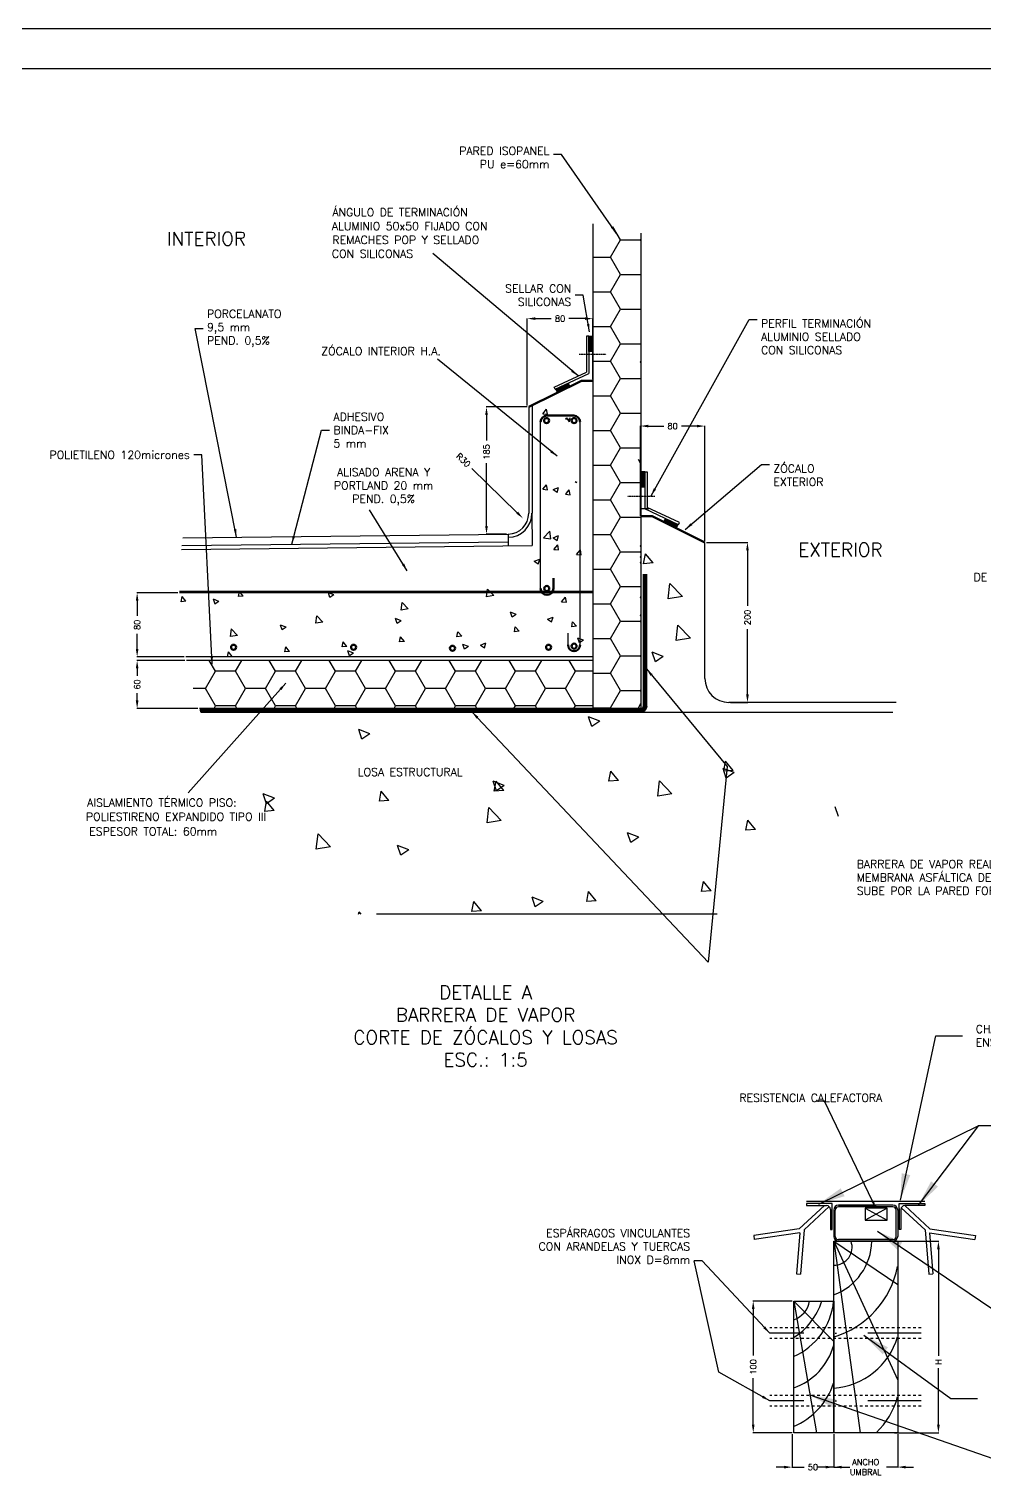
# Model space of a CAD drawing. Extents: x 20 to 15395, y -28849 to -19999.
# Drawn here: x 7285 to 10867, y -25423 to -19999 of the extents above; entities that cross this region are included whole.
import ezdxf
from ezdxf.enums import TextEntityAlignment as Align

# ---------------------------------------------------------------- set-up
doc = ezdxf.new("R2010")
doc.units = 0
doc.header["$LTSCALE"] = 0.1
doc.header["$MEASUREMENT"] = 0
doc.header["$PDMODE"] = 33
for name, pattern in [('CEN2', [32, 16, -8, 0, -8]), ('CEN40 - . -', [4400, 2000, -1200, 0, -1200]), ('PUN50', [200, 100, -100])]:
    doc.linetypes.add(name, pattern=pattern)
doc.layers.get('DEFPOINTS').update_dxf_attribs({"linetype": 'CONTINUOUS'})
for name, color, linetype in [('03', 7, 'CONTINUOUS'), ('a construir', 252, 'CONTINUOUS'), ('EQ', 8, 'CONTINUOUS'), ('FI', 2, 'CONTINUOUS'), ('GR', 9, 'CONTINUOUS'), ('ISO-2', 24, 'CONTINUOUS'), ('ISO-FI', 140, 'CONTINUOUS'), ('MA', 15, 'CONTINUOUS'), ('madera', 12, 'CONTINUOUS'), ('ME', 7, 'CONTINUOUS'), ('MF', 8, 'CONTINUOUS'), ('TX', 13, 'CONTINUOUS')]:
    doc.layers.add(name, color=color, linetype=linetype)
doc.layers.add('2.0', color=7, linetype='CONTINUOUS', lineweight=200)
doc.styles.add('ROMANS', font='romans')
doc.styles.get("Standard").update_dxf_attribs({"font": 'ITALIC'})
doc.dimstyles.new('FABI', dxfattribs={"dimtxt": 100, "dimasz": 100, "dimexe": 10, "dimexo": 50, "dimgap": 50, "dimtad": 0, "dimtih": 1, "dimtoh": 1, "dimdec": 0, "dimzin": 0, "dimdsep": 46, "dimtxsty": 'ROMANS', "dimcen": 0.9, "dimclrd": 256, "dimclrt": 256, "dimadec": 4, "dimazin": 0, "dimtfac": 1, "dimtdec": 0, "dimtofl": 0, "dimtmove": 2, "dimatfit": 3, "dimfxl": 1, "dimtolj": 1, "dimtzin": 0, "dimlwd": -1, "dimarcsym": 0})
doc.dimstyles.new('RPM 1-15', dxfattribs={"dimscale": 15, "dimtxt": 1.5, "dimasz": 2, "dimexe": 0.0625, "dimexo": 0.38, "dimgap": 1, "dimtad": 0, "dimdec": 0, "dimtxsty": 'ROMANS', "dimcen": 2.5, "dimclrd": 256, "dimclre": 256, "dimclrt": 256, "dimazin": 0, "dimtfac": 1, "dimtdec": 0, "dimtmove": 0, "dimatfit": 1, "dimfxl": 1, "dimtolj": 1, "dimlwd": -1, "dimlwe": -1, "dimarcsym": 0})
doc.dimstyles.new('RPM 1-50', dxfattribs={"dimscale": 50, "dimtxt": 1.5, "dimasz": 2, "dimexe": 0.0625, "dimexo": 0.38, "dimgap": 1, "dimtad": 0, "dimdec": 0, "dimtxsty": 'ROMANS', "dimcen": 2.5, "dimclrd": 256, "dimclre": 256, "dimclrt": 256, "dimazin": 0, "dimtfac": 1, "dimtdec": 0, "dimtmove": 0, "dimatfit": 1, "dimfxl": 1, "dimtolj": 1, "dimlwd": -1, "dimlwe": -1, "dimarcsym": 0})
doc.dimstyles.get("Standard").update_dxf_attribs({"dimtxt": 0.18, "dimasz": 0.18, "dimexe": 0.18, "dimexo": 0.0625, "dimgap": 0.09, "dimtad": 0, "dimtih": 1, "dimtoh": 1, "dimdec": 4, "dimzin": 0, "dimdsep": 46, "dimtxsty": 'Standard', "dimcen": 0.09, "dimadec": 0, "dimazin": 0, "dimtfac": 1, "dimtdec": 4, "dimtofl": 0, "dimtmove": 0, "dimatfit": 3, "dimfxl": 1, "dimtolj": 1, "dimtzin": 0, "dimarcsym": 0})

# ---------------------------------------------------------------- blocks, each defined once
blk = doc.blocks.new('*D412')
at = {"layer": 'DEFPOINTS', "color": 0, "transparency": 16777216}
for p in [(10524.7, -24543.1), (10524.7, -25260.8), (10695.5, -25260.8)]:
    blk.add_point(p, dxfattribs=at)
at = {"layer": 'TX', "transparency": 16777216}
for p, q in [((10530.4, -24543.1), (10696.5, -24543.1)), ((10695.5, -24573.1), (10695.5, -24973.2)), ((10695.5, -25230.8), (10695.5, -25018.2)), ((10530.4, -25260.8), (10696.5, -25260.8))]:
    blk.add_line(p, q, dxfattribs=at)
for points in [[(10690.5, -24573.1), (10700.5, -24573.1), (10695.5, -24543.1)], [(10690.5, -25230.8), (10700.5, -25230.8), (10695.5, -25260.8)]]:
    blk.add_solid(points, dxfattribs=at)
at = {"layer": 'TX', "transparency": 16777216, "insert": (10695.5, -24995.7), "char_height": 22.5, "attachment_point": 5, "rotation": 90, "style": 'ROMANS'}
blk.add_mtext('\\A1;H', dxfattribs=at)
blk = doc.blocks.new('*D413')
at = {"layer": 'DEFPOINTS', "color": 0, "transparency": 16777216}
for p in [(10152.7, -24767.5), (10001, -25260.8), (10152.7, -25260.8)]:
    blk.add_point(p, dxfattribs=at)
at = {"layer": 'TX', "transparency": 16777216}
for p, q in [((10147, -24767.5), (10000.1, -24767.5)), ((10001, -24797.5), (10001, -24971.8)), ((10001, -25230.8), (10001, -25056.5)), ((10147, -25260.8), (10000.1, -25260.8))]:
    blk.add_line(p, q, dxfattribs=at)
for points in [[(9996, -24797.5), (10006, -24797.5), (10001, -24767.5)], [(9996, -25230.8), (10006, -25230.8), (10001, -25260.8)]]:
    blk.add_solid(points, dxfattribs=at)
at = {"layer": 'TX', "transparency": 16777216, "insert": (10001, -25014.2), "char_height": 22.5, "attachment_point": 5, "rotation": 90, "style": 'ROMANS'}
blk.add_mtext('\\A1;100', dxfattribs=at)
blk = doc.blocks.new('*D414')
at = {"layer": 'DEFPOINTS', "color": 0, "transparency": 16777216}
for p in [(10147, -25260.8), (10302.7, -25260.8), (10302.7, -25389.7)]:
    blk.add_point(p, dxfattribs=at)
at = {"layer": 'TX', "transparency": 16777216}
for p, q in [((10147, -25266.5), (10147, -25390.6)), ((10302.7, -25266.5), (10302.7, -25390.6)), ((10117, -25389.7), (10087, -25389.7)), ((10147, -25389.7), (10191.6, -25389.7)), ((10302.7, -25389.7), (10258, -25389.7)), ((10332.7, -25389.7), (10362.7, -25389.7))]:
    blk.add_line(p, q, dxfattribs=at)
for points in [[(10117, -25384.7), (10117, -25394.7), (10147, -25389.7)], [(10332.7, -25384.7), (10332.7, -25394.7), (10302.7, -25389.7)]]:
    blk.add_solid(points, dxfattribs=at)
at = {"layer": 'TX', "transparency": 16777216, "insert": (10224.8, -25389.7), "char_height": 22.5, "attachment_point": 5, "style": 'ROMANS'}
blk.add_mtext('\\A1;50', dxfattribs=at)
blk = doc.blocks.new('*D415')
at = {"layer": 'DEFPOINTS', "color": 0, "transparency": 16777216}
for p in [(10302.7, -25260.8), (10542.7, -25260.8), (10542.7, -25389.7)]:
    blk.add_point(p, dxfattribs=at)
at = {"layer": 'TX', "transparency": 16777216}
for p, q in [((10302.7, -25266.5), (10302.7, -25390.6)), ((10542.7, -25266.5), (10542.7, -25390.6)), ((10272.7, -25389.7), (10242.7, -25389.7)), ((10302.7, -25389.7), (10344.5, -25389.7)), ((10542.7, -25389.7), (10500.9, -25389.7)), ((10572.7, -25389.7), (10602.7, -25389.7))]:
    blk.add_line(p, q, dxfattribs=at)
for points in [[(10272.7, -25384.7), (10272.7, -25394.7), (10302.7, -25389.7)], [(10572.7, -25384.7), (10572.7, -25394.7), (10542.7, -25389.7)]]:
    blk.add_solid(points, dxfattribs=at)
at = {"layer": 'TX', "transparency": 16777216, "insert": (10422.7, -25389.7), "char_height": 22.5, "attachment_point": 5, "style": 'ROMANS'}
blk.add_mtext('\\A1;ANCHO\\PUMBRAL', dxfattribs=at)
blk = doc.blocks.new('*D426')
at = {"layer": 'DEFPOINTS', "color": 0, "transparency": 16777216}
for p in [(7849.1, -22112.6), (7690.6, -22352.6), (7873.1, -22352.6)]:
    blk.add_point(p, dxfattribs=at)
at = {"layer": 'TX', "transparency": 16777216}
for p, q in [((7843.4, -22112.6), (7689.7, -22112.6)), ((7690.6, -22142.6), (7690.6, -22199.4)), ((7690.6, -22322.6), (7690.6, -22265.9)), ((7867.4, -22352.6), (7689.7, -22352.6))]:
    blk.add_line(p, q, dxfattribs=at)
for points in [[(7685.6, -22142.6), (7695.6, -22142.6), (7690.6, -22112.6)], [(7685.6, -22322.6), (7695.6, -22322.6), (7690.6, -22352.6)]]:
    blk.add_solid(points, dxfattribs=at)
at = {"layer": 'TX', "transparency": 16777216, "insert": (7690.6, -22232.6), "char_height": 22.5, "attachment_point": 5, "rotation": 90, "style": 'ROMANS'}
blk.add_mtext('\\A1;80', dxfattribs=at)
blk = doc.blocks.new('*D427')
at = {"layer": 'DEFPOINTS', "color": 0, "transparency": 16777216}
for p in [(7875.7, -22366.1), (7690.6, -22546.1), (7924.5, -22546.1)]:
    blk.add_point(p, dxfattribs=at)
at = {"layer": 'TX', "transparency": 16777216}
for p, q in [((7870, -22366.1), (7689.7, -22366.1)), ((7690.6, -22396.1), (7690.6, -22423.5)), ((7690.6, -22516.1), (7690.6, -22488.8)), ((7918.8, -22546.1), (7689.7, -22546.1))]:
    blk.add_line(p, q, dxfattribs=at)
for points in [[(7685.6, -22396.1), (7695.6, -22396.1), (7690.6, -22366.1)], [(7685.6, -22516.1), (7695.6, -22516.1), (7690.6, -22546.1)]]:
    blk.add_solid(points, dxfattribs=at)
at = {"layer": 'TX', "transparency": 16777216, "insert": (7690.6, -22456.1), "char_height": 22.5, "attachment_point": 5, "rotation": 90, "style": 'ROMANS'}
blk.add_mtext('\\A1;60', dxfattribs=at)
blk = doc.blocks.new('*D430')
at = {"layer": 'DEFPOINTS', "color": 0, "transparency": 16777216}
for p in [(9399.6, -21084.9), (9399.6, -21317.6), (9153.9, -21416)]:
    blk.add_point(p, dxfattribs=at)
at = {"layer": 'TX', "transparency": 16777216}
for p, q in [((9153.9, -21410.3), (9153.9, -21084)), ((9183.9, -21084.9), (9243.5, -21084.9)), ((9369.6, -21084.9), (9310, -21084.9)), ((9399.6, -21311.9), (9399.6, -21084))]:
    blk.add_line(p, q, dxfattribs=at)
for points in [[(9183.9, -21079.9), (9183.9, -21089.9), (9153.9, -21084.9)], [(9369.6, -21079.9), (9369.6, -21089.9), (9399.6, -21084.9)]]:
    blk.add_solid(points, dxfattribs=at)
at = {"layer": 'TX', "transparency": 16777216, "insert": (9276.8, -21084.9), "char_height": 22.5, "attachment_point": 5, "style": 'ROMANS'}
blk.add_mtext('\\A1;80', dxfattribs=at)
blk = doc.blocks.new('*D425')
at = {"layer": 'DEFPOINTS', "color": 0, "transparency": 16777216}
for p in [(9081.6, -21778.8), (9137.4, -21833.3)]:
    blk.add_point(p, dxfattribs=at)
at = {"layer": 'TX', "transparency": 16777216}
blk.add_line((8945.7, -21646.3), (9116, -21812.3), dxfattribs=at)
blk.add_solid([(9119.5, -21808.8), (9112.5, -21815.9), (9137.4, -21833.3)], dxfattribs=at)
at = {"layer": 'TX', "transparency": 16777216, "insert": (8914.2, -21615.6), "char_height": 22.5, "attachment_point": 5, "rotation": 315.7172, "style": 'ROMANS'}
blk.add_mtext('\\A1;R30', dxfattribs=at)
blk = doc.blocks.new('*D428')
at = {"layer": 'DEFPOINTS', "color": 0, "transparency": 16777216}
for p in [(9159.6, -21416), (9000.8, -21892.6), (9082.1, -21892.6)]:
    blk.add_point(p, dxfattribs=at)
at = {"layer": 'TX', "transparency": 16777216}
for p, q in [((9153.9, -21416), (8999.8, -21416)), ((9000.8, -21446), (9000.8, -21542.3)), ((9000.8, -21862.6), (9000.8, -21626.9)), ((9076.4, -21892.6), (8999.8, -21892.6))]:
    blk.add_line(p, q, dxfattribs=at)
for points in [[(8995.8, -21446), (9005.8, -21446), (9000.8, -21416)], [(8995.8, -21862.6), (9005.8, -21862.6), (9000.8, -21892.6)]]:
    blk.add_solid(points, dxfattribs=at)
at = {"layer": 'TX', "transparency": 16777216, "insert": (9000.8, -21584.6), "char_height": 22.5, "attachment_point": 5, "rotation": 90, "style": 'ROMANS'}
blk.add_mtext('\\A1;185', dxfattribs=at)
blk = doc.blocks.new('*D429')
at = {"layer": 'DEFPOINTS', "color": 0, "transparency": 16777216}
for p in [(9819.6, -21923.6), (9909.6, -22523.6), (9979.4, -22523.6)]:
    blk.add_point(p, dxfattribs=at)
at = {"layer": 'TX', "transparency": 16777216}
for p, q in [((9825.3, -21923.6), (9980.3, -21923.6)), ((9979.4, -21953.6), (9979.4, -22160.9)), ((9979.4, -22493.6), (9979.4, -22248.7)), ((9915.3, -22523.6), (9980.3, -22523.6))]:
    blk.add_line(p, q, dxfattribs=at)
for points in [[(9974.4, -21953.6), (9984.4, -21953.6), (9979.4, -21923.6)], [(9974.4, -22493.6), (9984.4, -22493.6), (9979.4, -22523.6)]]:
    blk.add_solid(points, dxfattribs=at)
at = {"layer": 'TX', "transparency": 16777216, "insert": (9979.4, -22204.8), "char_height": 22.5, "attachment_point": 5, "rotation": 90, "style": 'ROMANS'}
blk.add_mtext('\\A1;200', dxfattribs=at)
blk = doc.blocks.new('*D431')
at = {"layer": 'DEFPOINTS', "color": 0, "transparency": 16777216}
for p in [(9577.8, -21487.6), (9577.8, -21829.3), (9819.6, -21923.6)]:
    blk.add_point(p, dxfattribs=at)
at = {"layer": 'TX', "transparency": 16777216}
for p, q in [((9577.8, -21823.6), (9577.8, -21486.7)), ((9607.8, -21487.6), (9665.5, -21487.6)), ((9789.6, -21487.6), (9731.9, -21487.6)), ((9819.6, -21917.9), (9819.6, -21486.7))]:
    blk.add_line(p, q, dxfattribs=at)
for points in [[(9607.8, -21482.6), (9607.8, -21492.6), (9577.8, -21487.6)], [(9789.6, -21482.6), (9789.6, -21492.6), (9819.6, -21487.6)]]:
    blk.add_solid(points, dxfattribs=at)
at = {"layer": 'TX', "transparency": 16777216, "insert": (9698.7, -21487.6), "char_height": 22.5, "attachment_point": 5, "style": 'ROMANS'}
blk.add_mtext('\\A1;80', dxfattribs=at)

msp = doc.modelspace()

# ---------------------------------------------------------------- hatches: boundary and pattern name
at = {"layer": 'TX'}
for points in [[(9399.6, -21207.7), (9384.6, -21207.7), (9384.6, -21151), (9399.6, -21151)], [(9264.4, -21362.9), (9258.2, -21349.2), (9309.7, -21325.6), (9316, -21339.2)], [(9579.6, -21715.4), (9594.6, -21715.4), (9594.6, -21658.7), (9579.6, -21658.7)], [(9714.8, -21870.6), (9721, -21856.9), (9669.5, -21833.3), (9663.2, -21846.9)]]:
    msp.add_hatch(color=256, dxfattribs=at).paths.add_polyline_path(points)

# ---------------------------------------------------------------- linework, layer by layer
at = {"layer": '03'}
msp.add_line((10200.7, -24392.4), (10644, -24392.4), dxfattribs=at)
at = {"layer": '2.0'}
for p, q in [((9159.6, -21416), (9357.6, -21317.6)), ((9357.6, -21317.6), (9399.6, -21317.6)), ((9227.4, -21448.1), (9327.9, -21448.1)), ((9621.6, -21825.2), (9579.6, -21825.2)), ((9819.6, -21923.6), (9621.6, -21825.2)), ((9251.6, -22096.4), (9251.6, -22057.2)), ((9590.5, -22042.8), (9590.5, -22536.6)), ((9592.5, -22042.8), (9592.5, -22536.6)), ((9594.5, -22042.8), (9594.5, -22536.6)), ((9596.5, -22042.8), (9596.5, -22536.6)), ((9598.5, -22042.8), (9598.5, -22536.6)), ((9578.6, -22548.6), (7925.4, -22548.6)), ((9578.6, -22550.6), (7926.1, -22550.6)), ((9578.6, -22552.6), (7926.8, -22552.6)), ((9578.6, -22554.6), (7927.5, -22554.6)), ((9578.6, -22556.6), (7928.2, -22556.6)), ((9578.6, -22558.6), (7928.9, -22558.6))]:
    msp.add_line(p, q, dxfattribs=at)
for centre, radius in [((9226.1, -21467.2), 9.45), ((9329.2, -21467.2), 9.45), ((9226.8, -22096.4), 9.45), ((8052.2, -22316.6), 9.52), ((8502.2, -22316.6), 9.52), ((8873.2, -22320.6), 9.45), ((9233.6, -22316.6), 9.52), ((9329.2, -22312.6), 9.45)]:
    msp.add_circle(centre, radius, dxfattribs=at)
for centre, radius, start, end in [((9227.6, -21472.1), 24, 90.587, 180), ((9327.6, -21472.1), 24, 0, 89.413), ((9227.6, -22096.4), 24, 180, 0), ((9330.7, -22307.7), 24, 180, 269.413), ((9327.6, -22307.7), 24, 270.587, 360), ((9578.5, -22536.6), 12, 270.587, 0), ((9578.5, -22536.6), 14, 270.587, 0), ((9578.5, -22536.6), 22, 270.587, 0), ((9578.5, -22536.6), 16, 270.587, 0), ((9578.5, -22536.6), 18, 270.587, 0), ((9578.5, -22536.6), 20, 270.587, 0)]:
    msp.add_arc(centre, radius, start, end, dxfattribs=at)
at = {"layer": 'a construir', "color": 252}
msp.add_line((10320.7, -24408.1), (10461.7, -24408.1), dxfattribs=at)
at = {"layer": 'EQ'}
for p, q in [((10524.7, -24408.1), (10320.7, -24408.1)), ((10548.7, -24402.1), (10644.7, -24402.1)), ((10302.7, -24426.1), (10302.7, -24525.1)), ((10308.7, -24525.1), (10308.7, -24426.1)), ((10524.7, -24414.1), (10320.7, -24414.1)), ((10536.7, -24525.1), (10536.7, -24426.1)), ((10542.7, -24426.1), (10542.7, -24525.1)), ((10524.7, -24537.1), (10320.7, -24537.1)), ((10524.7, -24543.1), (10320.7, -24543.1))]:
    msp.add_line(p, q, dxfattribs=at)
for centre, radius, start, end in [((10320.7, -24426.1), 18, 90, 180), ((10524.7, -24426.1), 18, 0, 90), ((10320.7, -24426.1), 12, 90, 180), ((10524.7, -24426.1), 12, 0, 90), ((10320.7, -24525.1), 18, 180, 270), ((10320.7, -24525.1), 12, 180, 270), ((10524.7, -24525.1), 12, 270, 0), ((10524.7, -24525.1), 18, 270, 0)]:
    msp.add_arc(centre, radius, start, end, dxfattribs=at)
at = {"layer": 'FI'}
msp.add_line((15395.1, -19999.1), (20.1, -19999.1), dxfattribs=at)
at = {"layer": 'GR'}
for p, q in [((9375.6, -21151), (9375.6, -21285)), ((9384.6, -21151), (9375.6, -21151)), ((9384.6, -21151), (9384.6, -21290.7)), ((9254.5, -21341.6), (9375.6, -21285)), ((9258.3, -21349.7), (9384.6, -21290.7)), ((9258.3, -21349.7), (9254.5, -21341.6)), ((9171.6, -21412.4), (9171.6, -21814.6)), ((9594.6, -21658.7), (9594.6, -21798.4)), ((9594.6, -21658.7), (9603.6, -21658.7)), ((9603.6, -21658.7), (9603.6, -21792.7)), ((9609.6, -21798.4), (9579.6, -21798.4)), ((9720.9, -21857.4), (9594.6, -21798.4)), ((9724.7, -21849.3), (9603.6, -21792.7)), ((9720.9, -21857.4), (9724.7, -21849.3)), ((7862.2, -21906.3), (9082.1, -21892.6)), ((7856.9, -21949.8), (9172.6, -21935.1)), ((7858.6, -21934.8), (9082.4, -21921.1)), ((9819.6, -22433.6), (9819.6, -21923.6)), ((9399.6, -22112.6), (7849.1, -22112.6)), ((9399.6, -22352.6), (7873.1, -22352.6)), ((9575.1, -22559.6), (10524.4, -22559.6)), ((10536.7, -22523.6), (9909.6, -22523.6)), ((9865.7, -23317.1), (8587.9, -23317.1))]:
    msp.add_line(p, q, dxfattribs=at)
for centre, start, end in [((9081.2, -21814.6), 270.6421, 0), ((9909.6, -22433.6), 180, 270)]:
    msp.add_arc(centre, 90, start, end, dxfattribs=at)
at = {"layer": 'ISO-2'}
for p, q in [((9502.8, -20790.1), (9474.6, -20741.1)), ((9465.3, -20855), (9502.8, -20790.1)), ((9502.8, -20790.1), (9577.8, -20790.1)), ((9577.8, -20790.1), (9579.6, -20787)), ((9579.6, -20793.2), (9577.8, -20790.1)), ((9399.6, -20855), (9465.3, -20855)), ((9502.8, -20920), (9465.3, -20855)), ((9465.3, -20984.9), (9502.8, -20920)), ((9502.8, -20920), (9577.8, -20920)), ((9399.6, -20984.9), (9465.3, -20984.9)), ((9502.8, -21049.9), (9465.3, -20984.9)), ((9465.3, -21114.8), (9502.8, -21049.9)), ((9502.8, -21049.9), (9577.8, -21049.9)), ((9399.6, -21114.8), (9465.3, -21114.8)), ((9502.8, -21179.8), (9465.3, -21114.8)), ((9465.3, -21244.7), (9502.8, -21179.8)), ((9502.8, -21179.8), (9577.8, -21179.8)), ((9399.6, -21244.7), (9465.3, -21244.7)), ((9502.8, -21309.7), (9465.3, -21244.7)), ((9577.8, -21247.7), (9579.6, -21244.6)), ((9579.6, -21250.7), (9577.8, -21247.7)), ((9465.3, -21374.6), (9502.8, -21309.7)), ((9502.8, -21309.7), (9577.8, -21309.7)), ((9399.6, -21374.6), (9465.3, -21374.6)), ((9502.8, -21439.6), (9465.3, -21374.6)), ((9465.3, -21504.5), (9502.8, -21439.6)), ((9502.8, -21439.6), (9577.8, -21439.6)), ((9399.6, -21504.5), (9465.3, -21504.5)), ((9502.8, -21569.5), (9465.3, -21504.5)), ((9465.3, -21634.4), (9502.8, -21569.5)), ((9502.8, -21569.5), (9577.8, -21569.5)), ((9399.6, -21634.4), (9465.3, -21634.4)), ((9502.8, -21699.4), (9465.3, -21634.4)), ((9579.6, -21628.7), (9570.3, -21612.6)), ((9577.8, -21677.6), (9579.6, -21674.5)), ((9579.6, -21680.7), (9577.8, -21677.6)), ((9465.3, -21764.3), (9502.8, -21699.4)), ((9502.8, -21699.4), (9577.8, -21699.4)), ((9399.6, -21764.3), (9465.3, -21764.3)), ((9502.8, -21829.3), (9465.3, -21764.3)), ((9577.8, -21807.5), (9579.6, -21804.4)), ((9465.3, -21894.2), (9502.8, -21829.3)), ((9502.8, -21829.3), (9577.8, -21829.3)), ((9579.6, -21810.6), (9577.8, -21807.5)), ((9399.6, -21894.2), (9465.3, -21894.2)), ((9502.8, -21959.2), (9465.3, -21894.2)), ((9465.3, -22024.2), (9502.8, -21959.2)), ((9502.8, -21959.2), (9577.8, -21959.2)), ((9577.8, -21937.4), (9579.6, -21934.3)), ((9579.6, -21940.5), (9577.8, -21937.4)), ((9577.8, -21959.2), (9579.6, -21956.1)), ((9579.6, -21962.3), (9577.8, -21959.2)), ((9577.8, -21978.3), (9579.6, -21975.2)), ((9579.6, -21981.4), (9577.8, -21978.3)), ((9577.8, -21999.4), (9579.6, -21996.3)), ((9577.8, -22000.1), (9579.6, -21997)), ((9579.6, -22002.5), (9577.8, -21999.4)), ((9579.6, -22003.2), (9577.8, -22000.1)), ((9399.6, -22024.2), (9465.3, -22024.2)), ((9502.8, -22089.1), (9465.3, -22024.2)), ((9465.3, -22154.1), (9502.8, -22089.1)), ((9502.8, -22089.1), (9577.8, -22089.1)), ((9577.8, -22129.3), (9579.6, -22126.2)), ((9579.6, -22132.4), (9577.8, -22129.3)), ((9399.6, -22154.1), (9465.3, -22154.1)), ((9502.8, -22219), (9465.3, -22154.1)), ((9465.3, -22284), (9502.8, -22219)), ((9502.8, -22219), (9577.8, -22219)), ((9577.8, -22197.2), (9579.6, -22194.1)), ((9579.6, -22200.3), (9577.8, -22197.2)), ((9577.8, -22219), (9579.6, -22215.9)), ((9579.6, -22222.1), (9577.8, -22219)), ((9399.6, -22284), (9465.3, -22284)), ((9502.8, -22348.9), (9465.3, -22284)), ((9577.8, -22348.9), (9579.6, -22345.8)), ((7984.4, -22406.7), (7961, -22366.1)), ((8059.4, -22406.7), (8082.8, -22366.1)), ((8209.4, -22406.7), (8186, -22366.1)), ((8284.4, -22406.7), (8307.8, -22366.1)), ((8434.4, -22406.7), (8411, -22366.1)), ((8509.4, -22406.7), (8532.8, -22366.1)), ((8659.4, -22406.7), (8636, -22366.1)), ((8734.4, -22406.7), (8757.8, -22366.1)), ((8884.4, -22406.7), (8861, -22366.1)), ((8959.4, -22406.7), (8982.8, -22366.1)), ((9109.4, -22406.7), (9086, -22366.1)), ((9184.4, -22406.7), (9207.8, -22366.1)), ((9334.4, -22406.7), (9311, -22366.1)), ((9465.3, -22413.9), (9502.8, -22348.9)), ((9502.8, -22348.9), (9577.8, -22348.9)), ((9579.6, -22352), (9577.8, -22348.9)), ((7946.9, -22471.6), (7984.4, -22406.7)), ((8059.4, -22406.7), (7984.4, -22406.7)), ((8096.9, -22471.6), (8059.4, -22406.7)), ((8171.9, -22471.6), (8209.4, -22406.7)), ((8284.4, -22406.7), (8209.4, -22406.7)), ((8321.9, -22471.6), (8284.4, -22406.7)), ((8396.9, -22471.6), (8434.4, -22406.7)), ((8509.4, -22406.7), (8434.4, -22406.7)), ((8546.9, -22471.6), (8509.4, -22406.7)), ((8621.9, -22471.6), (8659.4, -22406.7)), ((8734.4, -22406.7), (8659.4, -22406.7)), ((8771.9, -22471.6), (8734.4, -22406.7)), ((8846.9, -22471.6), (8884.4, -22406.7)), ((8959.4, -22406.7), (8884.4, -22406.7)), ((8996.9, -22471.6), (8959.4, -22406.7)), ((9071.9, -22471.6), (9109.4, -22406.7)), ((9184.4, -22406.7), (9109.4, -22406.7)), ((9221.9, -22471.6), (9184.4, -22406.7)), ((9296.9, -22471.6), (9334.4, -22406.7)), ((9399.6, -22406.7), (9334.4, -22406.7)), ((9399.6, -22413.9), (9465.3, -22413.9)), ((9502.8, -22478.8), (9465.3, -22413.9)), ((7946.9, -22471.6), (7901.1, -22471.6)), ((7984.4, -22536.6), (7946.9, -22471.6)), ((8059.4, -22536.6), (8096.9, -22471.6)), ((8171.9, -22471.6), (8096.9, -22471.6)), ((8209.4, -22536.6), (8171.9, -22471.6)), ((8284.4, -22536.6), (8321.9, -22471.6)), ((8396.9, -22471.6), (8321.9, -22471.6)), ((8434.4, -22536.6), (8396.9, -22471.6)), ((8509.4, -22536.6), (8546.9, -22471.6)), ((8621.9, -22471.6), (8546.9, -22471.6)), ((8659.4, -22536.6), (8621.9, -22471.6)), ((8734.4, -22536.6), (8771.9, -22471.6)), ((8846.9, -22471.6), (8771.9, -22471.6)), ((8884.4, -22536.6), (8846.9, -22471.6)), ((8959.4, -22536.6), (8996.9, -22471.6)), ((9071.9, -22471.6), (8996.9, -22471.6)), ((9109.4, -22536.6), (9071.9, -22471.6)), ((9184.4, -22536.6), (9221.9, -22471.6)), ((9296.9, -22471.6), (9221.9, -22471.6)), ((9334.4, -22536.6), (9296.9, -22471.6)), ((9465.3, -22543.8), (9502.8, -22478.8)), ((9502.8, -22478.8), (9577.8, -22478.8)), ((9577.8, -22478.8), (9579.6, -22475.7)), ((9579.6, -22481.9), (9577.8, -22478.8)), ((7978.9, -22546.1), (7984.4, -22536.6)), ((8059.4, -22536.6), (7984.4, -22536.6)), ((8064.9, -22546.1), (8059.4, -22536.6)), ((8203.9, -22546.1), (8209.4, -22536.6)), ((8284.4, -22536.6), (8209.4, -22536.6)), ((8289.9, -22546.1), (8284.4, -22536.6)), ((8428.9, -22546.1), (8434.4, -22536.6)), ((8509.4, -22536.6), (8434.4, -22536.6)), ((8514.9, -22546.1), (8509.4, -22536.6)), ((8653.9, -22546.1), (8659.4, -22536.6)), ((8734.4, -22536.6), (8659.4, -22536.6)), ((8739.9, -22546.1), (8734.4, -22536.6)), ((8878.9, -22546.1), (8884.4, -22536.6)), ((8959.4, -22536.6), (8884.4, -22536.6)), ((8964.9, -22546.1), (8959.4, -22536.6)), ((9103.9, -22546.1), (9109.4, -22536.6)), ((9184.4, -22536.6), (9109.4, -22536.6)), ((9189.9, -22546.1), (9184.4, -22536.6)), ((9328.9, -22546.1), (9334.4, -22536.6)), ((9399.6, -22536.6), (9334.4, -22536.6)), ((9399.6, -22543.8), (9465.3, -22543.8)), ((9465.3, -22543.8), (9466.7, -22546.1)), ((9570.3, -22543.8), (9579.6, -22527.7)), ((9571.7, -22546.1), (9570.3, -22543.8))]:
    msp.add_line(p, q, dxfattribs=at)
at = {"layer": 'ISO-FI'}
for p, q in [((9399.6, -20729.5), (9399.6, -22546.1)), ((9579.6, -20764.6), (9579.6, -22546.1)), ((9399.6, -22366.1), (7875.7, -22366.1)), ((9579.6, -22546.1), (7924.5, -22546.1)), ((9579.6, -22559.6), (7929.2, -22559.6))]:
    msp.add_line(p, q, dxfattribs=at)
at = {"layer": 'MA'}
msp.add_line((15245.1, -20149.1), (320.1, -20149.1), dxfattribs=at)
at = {"layer": 'madera'}
for p, q in [((10302.7, -24543.1), (10542.7, -25063.3)), ((10302.7, -24543.1), (10542.7, -24705.1)), ((10302.7, -24543.1), (10401.7, -25260.8)), ((10152.7, -24783.8), (10152.7, -24767.5)), ((10152.7, -24767.5), (10237.7, -25260.8)), ((10152.7, -24767.5), (10302.7, -24918.7))]:
    msp.add_line(p, q, dxfattribs=at)
for points in [[(10302.7, -24543.1), (10542.7, -24543.1), (10542.7, -25260.8), (10302.7, -25260.8)], [(10152.7, -24767.5), (10302.7, -24767.5), (10302.7, -25260.8), (10152.7, -25260.8)]]:
    msp.add_lwpolyline(points, close=True, dxfattribs=at)
for centre, radius, start, end in [((10226.9, -24538.8), 218.8, 290.2639, 358.8537), ((10305.1, -24565.8), 66.7, 267.9172, 19.837), ((10202.8, -24570.3), 346.4, 286.7483, 348.799), ((10123.2, -24752), 90.7, 288.9749, 350.1414), ((10017.9, -24691.9), 251.6, 302.3783, 342.5083), ((10047.8, -24741.8), 256.2, 294.1531, 354.0532), ((10077.5, -24871.4), 233.3, 288.8106, 344.9048), ((10283.1, -24823.1), 271.3, 274.1446, 343.1069), ((10046, -24988.8), 270.9, 293.1813, 341.3324), ((10258.8, -25048.6), 294.2, 313.8272, 344.7746)]:
    msp.add_arc(centre, radius, start, end, dxfattribs=at)
at = {"layer": 'ME'}
for p, q in [((9203.6, -22096.4), (9203.6, -21472.1)), ((9351.6, -22307.7), (9351.6, -21472.1)), ((9600.5, -22042.6), (9600.5, -22536.6)), ((9306.7, -22307.7), (9306.7, -22263.9))]:
    msp.add_line(p, q, dxfattribs=at)
at = {"layer": 'MF'}
for p, q in [((9159.6, -21416), (9159.6, -21814.6)), ((9211.6, -21441.9), (9226.1, -21424.6)), ((9229.5, -21443.5), (9226.1, -21424.7)), ((9211.6, -21441.9), (9229.5, -21443.4)), ((9296.8, -21460.7), (9300.4, -21456.3)), ((9296.8, -21460.7), (9314.7, -21462.3)), ((9300.4, -21456.3), (9311.2, -21472)), ((9313.6, -21456.2), (9311.2, -21472.1)), ((9314.7, -21462.3), (9313.6, -21456.2)), ((9332.7, -21695), (9338.2, -21698.7)), ((9338.2, -21698.8), (9339.5, -21694.9)), ((9211.6, -21724.5), (9226.1, -21707.3)), ((9211.6, -21724.5), (9229.5, -21726.1)), ((9229.5, -21726.1), (9226.1, -21707.3)), ((9250.3, -21725.8), (9271.3, -21717.8)), ((9250.3, -21725.8), (9265.2, -21735.9)), ((9265.2, -21736), (9271.3, -21717.8)), ((9296.8, -21743.3), (9300.4, -21739)), ((9296.8, -21743.3), (9314.7, -21744.9)), ((9300.4, -21739), (9311.2, -21726.1)), ((9313.6, -21738.8), (9311.2, -21726.1)), ((9314.7, -21744.9), (9313.6, -21738.8)), ((9171.2, -21814.6), (9172.6, -21935.1)), ((9082.1, -21892.6), (9082.6, -21936.1)), ((9215, -21906.2), (9238.3, -21881.8)), ((9215, -21906.2), (9241.7, -21910.3)), ((9241.6, -21910.4), (9238.3, -21881.9)), ((9250.3, -21906.2), (9271.3, -21898.1)), ((9250.3, -21906.2), (9265.2, -21916.2)), ((9265.2, -21916.3), (9271.3, -21898.2)), ((9253.2, -21950.1), (9267.7, -21932.9)), ((9253.2, -21950.1), (9259.6, -21950.7)), ((9259.6, -21950.7), (9271.2, -21951.7)), ((9270.9, -21950.6), (9267.7, -21933)), ((9271.1, -21951.8), (9270.9, -21950.6)), ((9338.4, -21968.9), (9352.9, -21951.7)), ((9356.3, -21970.6), (9352.9, -21951.8)), ((9589.8, -22003.5), (9596.7, -21965.9)), ((9625.6, -22000.4), (9596.7, -21965.9)), ((9179.7, -21994.5), (9200.7, -21986.5)), ((9179.7, -21994.5), (9194.7, -22004.6)), ((9194.6, -22004.7), (9200.7, -21986.5)), ((9338.4, -21968.9), (9356.3, -21970.5)), ((9625.6, -22000.4), (9589.7, -22003.5)), ((7849.1, -22106.6), (9399.6, -22106.6)), ((7855.7, -22145.8), (7859.2, -22127)), ((7873.6, -22144.2), (7859.1, -22127)), ((8070.9, -22127), (8074.4, -22108.2)), ((8088.8, -22125.4), (8070.9, -22127)), ((8088.8, -22125.4), (8074.3, -22108.2)), ((8428.7, -22120.6), (8407.7, -22112.5)), ((8413.8, -22130.7), (8407.7, -22112.6)), ((8428.7, -22120.6), (8413.8, -22130.7)), ((9027.7, -22123.3), (9001, -22127.5)), ((9001.1, -22127.5), (9004.4, -22099)), ((9027.7, -22123.3), (9004.3, -22099)), ((9282.4, -22145.8), (9296.9, -22128.6)), ((9300.3, -22147.5), (9296.9, -22128.6)), ((9735.5, -22126.7), (9682.1, -22135)), ((9682.2, -22135), (9688.8, -22078)), ((9735.5, -22126.7), (9688.8, -22078)), ((7873.6, -22144.2), (7855.7, -22145.8)), ((7997.6, -22144.6), (7976.6, -22136.6)), ((7982.7, -22154.7), (7976.6, -22136.6)), ((7997.6, -22144.6), (7982.6, -22154.7)), ((8707.5, -22173), (8680.8, -22177.1)), ((8680.9, -22177.1), (8684.2, -22148.6)), ((8707.5, -22173), (8684.2, -22148.6)), ((9282.4, -22145.8), (9300.4, -22147.4)), ((8249.6, -22241.4), (8228.6, -22233.3)), ((8234.7, -22251.5), (8228.7, -22233.3)), ((8360.7, -22226.8), (8364, -22198.3)), ((8387.4, -22222.6), (8360.7, -22226.8)), ((8387.4, -22222.6), (8364, -22198.3)), ((8680.8, -22217.4), (8659.8, -22209.3)), ((8665.9, -22227.4), (8659.8, -22209.3)), ((8680.8, -22217.4), (8665.8, -22227.4)), ((9111.9, -22193.3), (9090.9, -22185.3)), ((9097, -22203.4), (9090.9, -22185.3)), ((9111.9, -22193.3), (9097, -22203.4)), ((9229.8, -22211.7), (9250.8, -22203.6)), ((9229.8, -22211.7), (9244.7, -22221.8)), ((9244.7, -22221.8), (9250.8, -22203.7)), ((9320.3, -22239.7), (9323.8, -22220.9)), ((9338.2, -22238.1), (9320.3, -22239.7)), ((9338.2, -22238.1), (9323.8, -22220.9)), ((9712, -22291.4), (9718.6, -22234.4)), ((9765.3, -22283.1), (9718.5, -22234.4)), ((8040.5, -22276.4), (8043.9, -22247.9)), ((8067.2, -22272.3), (8040.5, -22276.4)), ((8067.2, -22272.3), (8043.8, -22247.9)), ((8249.6, -22241.4), (8234.7, -22251.5)), ((8674.8, -22296.1), (8678.3, -22277.3)), ((8692.7, -22294.6), (8678.2, -22277.3)), ((8907.9, -22275.7), (8889.9, -22277.3)), ((8890, -22277.3), (8893.4, -22258.5)), ((8907.9, -22275.7), (8893.4, -22258.5)), ((9123.1, -22256.9), (9105.1, -22258.5)), ((9105.2, -22258.5), (9108.6, -22239.7)), ((9123.1, -22256.9), (9108.6, -22239.7)), ((9364, -22290.1), (9343, -22282)), ((9349.1, -22300.2), (9343, -22282.1)), ((9364, -22290.1), (9349, -22300.2)), ((9765.3, -22283.1), (9711.9, -22291.4)), ((8029.3, -22352.6), (8032.7, -22333.8)), ((8047.2, -22351), (8032.7, -22333.8)), ((8244.4, -22333.8), (8247.9, -22315)), ((8262.3, -22332.2), (8244.4, -22333.8)), ((8262.3, -22332.2), (8247.9, -22315)), ((8459.6, -22315), (8463.1, -22296.2)), ((8477.5, -22313.4), (8459.6, -22315)), ((8477.5, -22313.4), (8463.1, -22296.2)), ((8501.7, -22338.2), (8480.7, -22330.1)), ((8486.8, -22348.2), (8480.7, -22330.1)), ((8501.7, -22338.2), (8486.8, -22348.2)), ((8692.7, -22294.6), (8674.8, -22296.1)), ((8932.8, -22314.1), (8911.8, -22306.1)), ((8917.9, -22324.2), (8911.9, -22306.1)), ((8932.8, -22314.1), (8917.9, -22324.2)), ((8977.8, -22308.5), (8998.8, -22300.4)), ((8977.8, -22308.5), (8992.7, -22318.5)), ((8992.7, -22318.6), (8998.7, -22300.5)), ((9663.8, -22351.7), (9621.8, -22335.5)), ((9634.1, -22371.8), (9621.9, -22335.5)), ((8047.2, -22351), (8029.2, -22352.6)), ((9663.8, -22351.7), (9634, -22371.8)), ((9425.7, -22593.2), (9383.7, -22577.1)), ((9395.9, -22613.4), (9383.8, -22577.1)), ((9425.7, -22593.2), (9395.9, -22613.4)), ((8563.4, -22641.3), (8521.4, -22625.1)), ((8533.6, -22661.4), (8521.5, -22625.2)), ((8563.4, -22641.3), (8533.6, -22661.4)), ((9460, -22818.8), (9467, -22781.2)), ((9495.8, -22815.6), (9466.9, -22781.1)), ((9929.8, -22786.7), (9887.8, -22770.6)), ((9900.1, -22806.9), (9887.9, -22770.6)), ((9926.2, -22778), (9890.3, -22781.1)), ((9890.4, -22781.1), (9897.3, -22743.5)), ((9926.2, -22778), (9897.3, -22743.5)), ((9067.6, -22834.8), (9025.5, -22818.7)), ((9037.8, -22854.9), (9025.6, -22818.7)), ((9029.7, -22856.4), (9036.6, -22818.8)), ((9065.5, -22853.3), (9036.6, -22818.8)), ((9067.6, -22834.8), (9037.7, -22854.9)), ((9495.8, -22815.6), (9460, -22818.8)), ((9643.1, -22874.9), (9649.7, -22817.9)), ((9696.4, -22866.6), (9649.7, -22817.9)), ((9929.8, -22786.7), (9900, -22806.9)), ((8175.5, -22903), (8163.3, -22866.7)), ((8205.3, -22882.8), (8163.3, -22866.7)), ((8205.3, -22882.8), (8175.4, -22903)), ((8599.3, -22894.1), (8606.3, -22856.5)), ((8635.1, -22890.9), (8606.2, -22856.5)), ((9065.5, -22853.3), (9029.6, -22856.4)), ((9696.4, -22866.6), (9643, -22874.9)), ((8204.8, -22928.6), (8168.9, -22931.7)), ((8169, -22931.7), (8175.9, -22894.1)), ((8204.8, -22928.6), (8175.8, -22894.1)), ((8635.1, -22890.9), (8599.3, -22894.1)), ((9002.8, -22974.2), (9009.4, -22917.2)), ((9056, -22965.9), (9009.3, -22917.2)), ((10320.4, -22951), (10308.3, -22914.8)), ((9056, -22965.9), (9002.7, -22974.2)), ((9973.6, -23002.5), (9980.6, -22964.9)), ((10009.4, -22999.3), (9980.5, -22964.9)), ((8362.4, -23073.5), (8369, -23016.5)), ((8415.7, -23065.2), (8369, -23016.5)), ((9541.9, -23048.4), (9529.7, -23012.2)), ((9571.7, -23028.3), (9529.7, -23012.2)), ((9571.7, -23028.3), (9541.8, -23048.4)), ((10009.4, -22999.3), (9973.6, -23002.5)), ((8415.7, -23065.2), (8362.3, -23073.5)), ((8709.4, -23076.4), (8667.4, -23060.2)), ((8679.6, -23096.5), (8667.5, -23060.2)), ((8709.4, -23076.4), (8679.6, -23096.5)), ((9807.1, -23232.4), (9814.1, -23194.8)), ((9842.9, -23229.3), (9814, -23194.8)), ((9213.5, -23269.9), (9171.5, -23253.8)), ((9183.8, -23290), (9171.6, -23253.8)), ((9412.6, -23266.9), (9376.7, -23270.1)), ((9376.8, -23270.1), (9383.7, -23232.5)), ((9412.6, -23266.9), (9383.7, -23232.5)), ((9842.9, -23229.3), (9807.1, -23232.4)), ((8521.3, -23317.1), (8523, -23307.8)), ((8530.8, -23317.1), (8523, -23307.8)), ((8946.4, -23307.7), (8953.4, -23270.1)), ((8982.2, -23304.6), (8946.4, -23307.7)), ((8982.2, -23304.6), (8953.3, -23270.1)), ((9213.5, -23269.9), (9183.7, -23290)), ((10296.7, -24402.1), (10200.7, -24402.1)), ((10200.7, -24402.1), (10200.7, -24409.3)), ((10296.7, -24499.3), (10296.7, -24402.1)), ((10548.7, -24499.3), (10548.7, -24402.1)), ((10644.7, -24402.1), (10644.7, -24409.3)), ((10267.7, -24409.3), (10173.5, -24496.1)), ((10285.9, -24413), (10191.7, -24499.8)), ((10200.7, -24409.3), (10275.7, -24409.3)), ((10290.7, -24424.3), (10290.7, -24499.3)), ((10420.5, -24419.7), (10502.7, -24463.9)), ((10502.7, -24419.7), (10420.5, -24463.9)), ((10548.7, -24420.1), (10548.7, -24499.3)), ((10554.7, -24424.3), (10554.7, -24499.3)), ((10556.3, -24417.4), (10645.6, -24499.8)), ((10569.7, -24409.3), (10663.8, -24496.1)), ((10644.7, -24409.3), (10569.7, -24409.3)), ((10173.5, -24496.1), (10002.8, -24521.8)), ((10175.8, -24511), (10005, -24536.6)), ((10175.8, -24511), (10163.3, -24665.5)), ((10191.7, -24499.8), (10178.2, -24666.7)), ((10290.7, -24499.3), (10296.7, -24499.3)), ((10554.7, -24499.3), (10548.7, -24499.3)), ((10645.6, -24499.8), (10659.1, -24666.7)), ((10661.6, -24511), (10674.1, -24665.5)), ((10661.6, -24511), (10832.3, -24536.6)), ((10663.8, -24496.1), (10834.5, -24521.8)), ((10002.8, -24521.8), (10005, -24536.6)), ((10834.5, -24521.8), (10832.3, -24536.6)), ((10163.3, -24665.5), (10178.2, -24666.7)), ((10659.1, -24666.7), (10674.1, -24665.5))]:
    msp.add_line(p, q, dxfattribs=at)
at = {"layer": 'MF', "linetype": 'PUN50'}
for p, q in [((10631.3, -24867.5), (10062.7, -24867.5)), ((10631.3, -24907.5), (10062.7, -24907.5)), ((10631.3, -25120.8), (10062.7, -25120.8)), ((10631.3, -25160.8), (10062.7, -25160.8))]:
    msp.add_line(p, q, dxfattribs=at)
at = {"layer": 'MF', "linetype": 'CEN40 - . -'}
for p, q in [((10631.3, -24887.5), (10062.7, -24887.5)), ((10631.3, -25140.8), (10062.7, -25140.8))]:
    msp.add_line(p, q, dxfattribs=at)
at = {"layer": 'MF'}
msp.add_lwpolyline([(10420.5, -24463.9), (10502.7, -24463.9), (10502.7, -24419.7), (10420.5, -24419.7)], close=True, dxfattribs=at)
for centre, radius, start, end in [((9081.2, -21814.6), 78, 270.6421, 0), ((10275.7, -24424.3), 15, 0, 90), ((10569.7, -24424.3), 15, 90, 180)]:
    msp.add_arc(centre, radius, start, end, dxfattribs=at)
at = {"layer": 'TX', "linetype": 'CEN2'}
for p, q in [((9347.7, -21218), (9449.8, -21218)), ((9631.5, -21751.9), (9529.4, -21751.9))]:
    msp.add_line(p, q, dxfattribs=at)
at = {"layer": 'TX'}
for points in [[(9399.6, -21207.7), (9384.6, -21207.7), (9384.6, -21151), (9399.6, -21151)], [(9579.6, -21715.4), (9594.6, -21715.4), (9594.6, -21658.7), (9579.6, -21658.7)]]:
    msp.add_lwpolyline(points, close=True, dxfattribs=at)
msp.add_lwpolyline([(10448.6, -24392.7), (10267.7, -24018.2), (10237.7, -24018.2)], dxfattribs=at)
msp.add_solid([(10453.1, -24390.5), (10461.6, -24419.7), (10444.1, -24394.8)], dxfattribs=at)

# ---------------------------------------------------------------- texts
at = {"layer": 'GR', "attachment_point": 2, "style": 'ROMANS'}
for s, insert, char_height in [('INTERIOR', (7950.6, -20760.2), 50.54), ('EXTERIOR', (10327.9, -21925.8), 50.54), ('DETALLE A \\PBARRERA DE VAPOR\\PCORTE DE ZÓCALOS Y LOSAS\\PESC.: 1:5', (8997.2, -23584.8), 50.535)]:
    msp.add_mtext(s, dxfattribs=dict(at, insert=insert, char_height=char_height))
at = {"layer": 'TX', "style": 'ROMANS'}
for s, p in [('ÁNGULO DE TERMINACIÓN', (8422.8, -20686.4)), ('ALUMINIO 50x50 FIJADO CON ', (8420.9, -20738.2)), ('CON SILICONAS', (8420.9, -20841.7)), ('REMACHES POP Y SELLADO', (8423.2, -20789.9)), ('ZÓCALO INTERIOR H.A.', (8381, -21206.8)), ('LOSA ESTRUCTURAL', (8517.9, -22784.4)), ('AISLAMIENTO TÉRMICO PISO: ', (7503.1, -22899.1)), (' POLIESTIRENO EXPANDIDO TIPO III', (7478.1, -22951.7)), ('ESPESOR TOTAL: 60mm ', (7511.1, -23007.1))]:
    msp.add_text(s, height=29.997, dxfattribs=at).set_placement(p, align=Align.MIDDLE_LEFT)
for s, insert, char_height, attachment_point in [('PARED ISOPANEL\\PPU e=60mm', (9236.6, -20481.1), 30, 6), ('SELLAR CON\\PSILICONAS', (9318.7, -20997.1), 30, 6), ('PORCELANATO\\P9,5 mm\\PPEND. 0,5%', (7952.7, -21121.5), 29.997, 4), ('PERFIL TERMINACIÓN \\PALUMINIO SELLADO \\PCON SILICONAS', (10030.2, -21087.9), 29.997, 1), ('ADHESIVO\\PBINDA-FIX\\P5 mm', (8426.9, -21502.7), 30, 4), ('POLIETILENO 120micrones', (7887.8, -21595.5), 29.997, 6), ('ZÓCALO \\PEXTERIOR', (10076.6, -21632.1), 30, 1), ('ALISADO ARENA Y \\PPORTLAND 20 mm \\PPEND. 0,5%', (8615.1, -21715.1), 29.997, 5), ('POLIETILENO \\P120micrones\\PDE PREOTECCIÓN', (11171.9, -22003.8), 30, 6), ('BARRERA DE VAPOR REALIZADA CON\\PMEMBRANA ASFÁLTICA DE 4mm DE ESPESOR\\PSUBE POR LA PARED FORMANDO UNA BATEA', (10389.1, -23114.6), 29.997, 1), ('\\A1;CHAPA INOX 2 mm\\PENSAMBLE UMBRAL', (10835.6, -23772.7), 30, 4), ('\\A1;RESISTENCIA CALEFACTORA', (10217.1, -23990.5), 29.997, 2), ('ESPÁRRAGOS VINCULANTES \\PCON ARANDELAS Y TUERCAS\\PINOX D=8mm', (9764.4, -24627.6), 29.997, 9)]:
    msp.add_mtext(s, dxfattribs=dict(at, insert=insert, char_height=char_height, attachment_point=attachment_point))

# ---------------------------------------------------------------- dimensions: what is measured, and where the dimension line sits
at = {"layer": 'TX'}
for base, p1, p2, text, picture, middle in [((9399.6, -21084.9), (9153.9, -21416), (9399.6, -21317.6), '80', '*D430', (9276.8, -21084.9)), ((9577.8, -21487.6), (9819.6, -21923.6), (9577.8, -21829.3), '80', '*D431', (9698.7, -21487.6)), ((10302.7, -25389.7), (10147, -25260.8), (10302.7, -25260.8), '50', '*D414', (10224.8, -25389.7)), ((10542.7, -25389.7), (10302.7, -25260.8), (10542.7, -25260.8), 'ANCHO\\PUMBRAL', '*D415', (10422.7, -25389.7))]:
    dim = msp.add_linear_dim(base=base, p1=p1, p2=p2, text=text, dimstyle='RPM 1-15', dxfattribs=at)
    dim.commit()
    dim.dimension.update_dxf_attribs({"geometry": picture, "text_midpoint": middle})
for base, p1, p2, text, picture, middle in [((9000.8, -21892.6), (9159.6, -21416), (9082.1, -21892.6), '185', '*D428', (9000.8, -21584.6)), ((9979.4, -22523.6), (9819.6, -21923.6), (9909.6, -22523.6), '200', '*D429', (9979.4, -22204.8)), ((10695.5, -25260.8), (10524.7, -24543.1), (10524.7, -25260.8), 'H', '*D412', (10695.5, -24995.7))]:
    dim = msp.add_linear_dim(base=base, p1=p1, p2=p2, angle=90, text=text, dimstyle='RPM 1-15', dxfattribs=at)
    dim.commit()
    dim.dimension.update_dxf_attribs({"geometry": picture, "text_midpoint": middle, "dimtype": 160})
dim = msp.add_radius_dim(center=(9081.6, -21778.8), mpoint=(9137.4, -21833.3), text='R30', dimstyle='RPM 1-15', override={"dimtmove": 1}, dxfattribs=at)
dim.commit()
dim.dimension.update_dxf_attribs({"geometry": '*D425', "text_midpoint": (8914.2, -21615.6), "dimtype": 164})
for base, p1, p2, text, picture, middle in [((7690.6, -22352.6), (7849.1, -22112.6), (7873.1, -22352.6), '80', '*D426', (7690.6, -22232.6)), ((7690.6, -22546.1), (7875.7, -22366.1), (7924.5, -22546.1), '60', '*D427', (7690.6, -22456.1)), ((10001, -25260.8), (10152.7, -24767.5), (10152.7, -25260.8), '100', '*D413', (10001, -25014.2))]:
    dim = msp.add_linear_dim(base=base, p1=p1, p2=p2, angle=90, text=text, dimstyle='RPM 1-15', dxfattribs=at)
    dim.commit()
    dim.dimension.update_dxf_attribs({"geometry": picture, "text_midpoint": middle})

# ---------------------------------------------------------------- leaders
at = {"layer": 'TX', "annotation_type": 0, "has_hookline": 1}
for points, dimstyle, override, hookline_direction, text_width in [([(9488.7, -20765.6), (9281.6, -20469.9), (9251.6, -20469.9)], 'RPM 1-15', {"dimgap": 1, "dimtad": 0}, 1, 375.7), ([(9387, -21134.9), (9363.7, -20997.1), (9333.7, -20997.1)], 'Standard', {"dimtxt": 30, "dimasz": 30, "dimgap": 15, "dimtad": 0, "dimtih": 0, "dimdec": 0, "dimtxsty": 'ROMANS', "dimtdec": 0, "dimtix": 1, "dimtmove": 2}, 1, 272.8), ([(9617.8, -21749.1), (9985.2, -21087.9), (10015.2, -21087.9)], 'Standard', {"dimtxt": 30, "dimasz": 30, "dimgap": 15, "dimtad": 0, "dimtih": 0, "dimdec": 0, "dimtxsty": 'ROMANS', "dimtdec": 0, "dimtix": 1, "dimtmove": 2}, 0, 452.8), ([(8063.6, -21904), (7907.7, -21121.5), (7937.7, -21121.5)], 'Standard', {"dimtxt": 30, "dimasz": 30, "dimgap": 15, "dimtad": 0, "dimtih": 0, "dimdec": 0, "dimtxsty": 'ROMANS', "dimtdec": 0, "dimtix": 1, "dimtmove": 2}, 0, 300), ([(8270.5, -21930.2), (8381.9, -21502.7), (8411.9, -21502.7)], 'RPM 1-15', {"dimgap": 1, "dimtad": 0}, 0, 221.4), ([(7971.8, -22380.2), (7932.8, -21595.5), (7902.8, -21595.5)], 'Standard', {"dimtxt": 30, "dimasz": 30, "dimgap": 15, "dimtad": 0, "dimtih": 0, "dimdec": 0, "dimtxsty": 'ROMANS', "dimtdec": 0, "dimtix": 1, "dimtmove": 2}, 1, 581.4), ([(9746.4, -21874.9), (10031.6, -21632.1), (10061.6, -21632.1)], 'Standard', {"dimtxt": 30, "dimasz": 30, "dimgap": 15, "dimtad": 0, "dimtih": 0, "dimdec": 0, "dimtxsty": 'ROMANS', "dimtdec": 0, "dimtix": 1, "dimtmove": 2}, 0, 198.6), ([(11305.8, -22206.6), (11216.9, -22003.8), (11186.9, -22003.8)], 'Standard', {"dimtxt": 30, "dimasz": 30, "dimgap": 15, "dimtad": 0, "dimtih": 0, "dimdec": 0, "dimtxsty": 'ROMANS', "dimtdec": 0, "dimtix": 1, "dimtmove": 2}, 1, 377.1), ([(10552.8, -24389.5), (10685.6, -23772.7), (10785.6, -23772.7)], 'RPM 1-50', {"dimgap": 1, "dimtad": 0}, 0, 440), ([(10062.7, -24887.5), (9809.4, -24616.4), (9779.4, -24616.4)], 'RPM 1-15', {"dimgap": 1, "dimtad": 0}, 1, 644.2)]:
    msp.add_leader(points, dimstyle=dimstyle, override=override, dxfattribs=dict(at, hookline_direction=hookline_direction, text_width=text_width))
at = {"layer": 'TX'}
for points, dimstyle, override in [([(9344.2, -21299.6), (8799.5, -20840.8)], 'RPM 1-15', {"dimgap": 1, "dimtad": 0}), ([(9265.9, -21601), (8817.5, -21237.4)], 'RPM 1-15', {"dimgap": 1, "dimtad": 0}), ([(9600.5, -22397.4), (9903.5, -22764.2), (9831.8, -23497.1)], 'Standard', {"dimtxt": 30, "dimasz": 30, "dimgap": 15, "dimtih": 0, "dimdec": 0, "dimtxsty": 'ROMANS', "dimtdec": 0, "dimtix": 1, "dimtmove": 2}), ([(8248, -22451.6), (7882.6, -22861.9)], 'RPM 1-15', {"dimgap": 1, "dimtad": 0}), ([(8946.4, -22559), (9831.8, -23497.1)], 'Standard', {"dimtxt": 30, "dimasz": 30, "dimgap": 15, "dimtad": 0, "dimtih": 0, "dimdec": 0, "dimtxsty": 'ROMANS', "dimtdec": 0, "dimtix": 1, "dimtmove": 2})]:
    msp.add_leader(points, dimstyle=dimstyle, override=override, dxfattribs=at)
for points, dimstyle in [([(8703.5, -22030.8), (8562, -21801)], 'RPM 1-15'), ([(10246.5, -24403.5), (10846.5, -24109.7)], 'RPM 1-50'), ([(10467.6, -24505.2), (10896.4, -24795.1)], 'FABI'), ([(10062.7, -25140.8), (9872.5, -25033.7), (9779.4, -24616.4)], 'RPM 1-15')]:
    msp.add_leader(points, dimstyle=dimstyle, dxfattribs=at)
at = {"layer": 'TX', "annotation_type": 0, "has_hookline": 1, "hookline_direction": 0}
msp.add_leader([(10620.7, -24408.1), (10846.5, -24109.7), (10946.5, -24109.7)], dimstyle='RPM 1-50', dxfattribs=at)
for points, text_width in [([(10415.6, -24894.9), (10742.1, -25133), (10842.1, -25133)], 1055.6), ([(10212.7, -25119.2), (10992.5, -25390), (11092.5, -25390)], 397.1)]:
    msp.add_leader(points, dimstyle='FABI', dxfattribs=dict(at, text_width=text_width))

doc.saveas('drawing.dxf')
